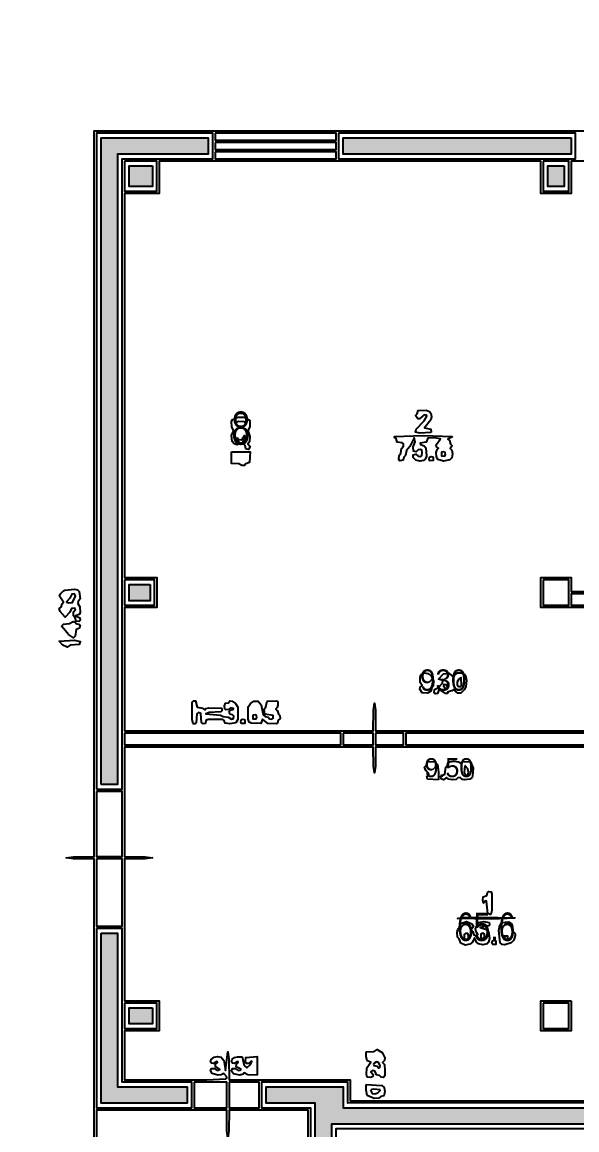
# Model space of a CAD drawing. Header units: millimetres. Extents: x 0 to 150324, y -100295 to 111760.
# Drawn here: x 21574 to 29650, y 76556 to 92684 of the extents above; entities that cross this region are included whole.
import ezdxf
from ezdxf.enums import TextEntityAlignment as Align

# ---------------------------------------------------------------- set-up
doc = ezdxf.new("R2010")
doc.units = ezdxf.units.MM
for name, color, linetype in [('A-PLAN-GRAPHICS', 7, 'Continuous'), ('A-RASTER-UNDERLAY', 8, 'Continuous'), ('A-TEXT-OCR', 3, 'Continuous'), ('A-WALLS-FILL', 9, 'Continuous'), ('A-WALLS-OUTLINE', 8, 'Continuous')]:
    doc.layers.add(name, color=color, linetype=linetype)
picture_1 = doc.add_image_def('image1.png', size_in_pixel=(2463, 3095))

msp = doc.modelspace()

# ---------------------------------------------------------------- hatches: boundary and pattern name
at = {"layer": 'A-WALLS-FILL'}
h = msp.add_hatch(color=9, dxfattribs=at)
h.paths.add_polyline_path([(50190, 13445), (50190, 13073), (49953, 13073), (49953, 13445), (50072, 13445)])
h.paths.add_polyline_path([(25840, 21302), (25840, 18220), (25603, 18220), (25603, 21302), (25722, 21302)])
h.paths.add_polyline_path([(64042, 21844), (64042, 18288), (63839, 18288), (63839, 21844), (63940, 21844)])
h.paths.add_polyline_path([(35391, 21370), (31801, 21370), (31801, 21878), (31936, 21878), (31936, 21505), (35221, 21505), (35221, 21810), (35391, 21810), (35391, 21590)])
h.paths.add_polyline_path([(57810, 21370), (54153, 21370), (54153, 21912), (54390, 21912), (54390, 21505), (57641, 21505), (57641, 21912), (57810, 21912), (57810, 21641)])
h.paths.add_polyline_path([(25840, 24181), (25840, 22487), (25603, 22487), (25603, 24181), (25722, 24181)])
h.paths.add_polyline_path([(64042, 24181), (64042, 22792), (63839, 22792), (63839, 24181), (63940, 24181)])
h.paths.add_polyline_path([(63771, 26077), (63771, 24350), (57810, 24350), (57810, 23165), (57676, 23168), (57569, 23196), (57269, 23199), (57269, 27805), (54390, 27805), (54390, 23199), (54153, 23199), (54153, 28042), (57269, 28042), (57269, 30717), (57506, 30717), (57506, 24486), (57878, 24486), (57878, 24587), (63534, 24587), (63534, 26077), (63652, 26077)])
h.paths.add_polyline_path([(25840, 26619), (26077, 26619), (26077, 24587), (31936, 24587), (31936, 23300), (31801, 23300), (31801, 24350), (25840, 24350), (25840, 25485)])
h.paths.add_polyline_path([(35323, 27838), (35323, 23300), (35086, 23300), (35086, 27601), (32241, 27601), (32241, 23300), (32139, 23300), (32139, 27838), (33731, 27838)])
h.paths.add_polyline_path([(41656, 24892), (41656, 25739), (41980, 25733), (42032, 25720), (42048, 25694), (42062, 24892), (41859, 24892)])
h.paths.add_polyline_path([(48091, 25739), (48091, 24892), (47650, 24892), (47650, 25739), (47871, 25739)])
h.paths.add_polyline_path([(36949, 25502), (36949, 25129), (35865, 25129), (35865, 25502), (36407, 25502)])
h.paths.add_polyline_path([(52900, 25129), (52900, 25502), (53786, 25499), (53959, 25477), (53980, 25403), (53983, 25129), (53442, 25129)])
h.paths.add_polyline_path([(26077, 34375), (26077, 29498), (25840, 29498), (25840, 34375), (25959, 34375)])
h.paths.add_polyline_path([(63771, 31056), (63771, 29769), (63534, 29769), (63534, 31056), (63652, 31056)])
h.paths.add_polyline_path([(32106, 30954), (32106, 30615), (26247, 30615), (26247, 30954), (29176, 30954)])
h.paths.add_polyline_path([(37050, 30954), (37050, 30615), (35797, 30615), (35797, 30954), (36424, 30954)])
h.paths.add_polyline_path([(53746, 31056), (53746, 30683), (52561, 30683), (52561, 31056), (53154, 31056)])
h.paths.add_polyline_path([(26077, 37490), (26077, 35560), (25840, 35560), (25840, 37490), (25959, 37490)])
h.paths.add_polyline_path([(63771, 37626), (63771, 36034), (63534, 36034), (63534, 37626), (63652, 37626)])
h.paths.add_polyline_path([(37016, 37050), (37016, 36678), (35865, 36678), (35865, 37050), (36441, 37050)])
h.paths.add_polyline_path([(53746, 37050), (53746, 36678), (52561, 36678), (52561, 37050), (53154, 37050)])
h.paths.add_polyline_path([(26077, 43451), (26077, 42469), (25840, 42469), (25840, 43451), (25959, 43451)])
h.paths.add_polyline_path([(63771, 43857), (63771, 42604), (63534, 42604), (63534, 43857), (63652, 43857)])
h.paths.add_polyline_path([(37016, 43011), (37016, 42672), (35865, 42672), (35865, 43011), (36441, 43011)])
h.paths.add_polyline_path([(53746, 43011), (53746, 42672), (52595, 42672), (52595, 43011), (53171, 43011)])
h.paths.add_polyline_path([(26077, 49750), (26077, 48429), (25840, 48429), (25840, 49750), (25959, 49750)])
h.paths.add_polyline_path([(37016, 49005), (37016, 48633), (35865, 48633), (35865, 49005), (36441, 49005)])
h.paths.add_polyline_path([(53746, 49005), (53746, 48633), (52595, 48633), (52595, 49005), (53171, 49005)])
h.paths.add_polyline_path([(63771, 51376), (63771, 48836), (63534, 48836), (63534, 51376), (63652, 51376)])
h.paths.add_polyline_path([(32410, 49141), (32410, 48937), (26247, 48937), (26247, 49141), (29329, 49141)])
h.paths.add_polyline_path([(26077, 52697), (26077, 51681), (25840, 51681), (25840, 52697), (25959, 52697)])
h.paths.add_polyline_path([(63534, 52764), (63537, 54342), (63545, 54655), (63566, 54816), (63568, 55169), (64956, 55169), (64956, 54932), (63771, 54932), (63771, 52764), (63652, 52764)])
h.paths.add_polyline_path([(41995, 54559), (41995, 53713), (41656, 53713), (41656, 54559), (41825, 54559)])
h.paths.add_polyline_path([(48023, 54559), (48023, 53713), (47650, 53713), (47650, 54559), (47837, 54559)])
h.paths.add_polyline_path([(37016, 54221), (35865, 54221), (35873, 54530), (35889, 54569), (35936, 54583), (37016, 54593), (37016, 54407)])
h.paths.add_polyline_path([(53746, 54593), (53746, 54221), (52595, 54221), (52595, 54593), (53171, 54593)])
h.paths.add_polyline_path([(25265, 55169), (26077, 55169), (26077, 54627), (25840, 54627), (25840, 54932), (25265, 54932), (25265, 55050)])
h.paths.add_polyline_path([(22860, 54932), (22860, 58894), (25840, 58894), (25840, 59707), (26077, 59707), (26077, 58657), (23097, 58657), (23097, 55169), (24113, 55169), (24113, 54932), (23487, 54932)])
h.paths.add_polyline_path([(63737, 59944), (63974, 59944), (63974, 58860), (66988, 58860), (66988, 54932), (66142, 54932), (66142, 55135), (66751, 55135), (66751, 58623), (63737, 58623), (63737, 59284)])
h.paths.add_polyline_path([(29159, 55440), (29159, 55338), (26247, 55338), (26247, 55440), (27703, 55440)])
h.paths.add_polyline_path([(35425, 55440), (35425, 55338), (29701, 55338), (29701, 55440), (32563, 55440)])
h.paths.add_polyline_path([(35933, 56422), (35933, 55338), (35594, 55338), (35594, 56422), (35763, 56422)])
h.paths.add_polyline_path([(35933, 57878), (35594, 57878), (35594, 76640), (26077, 76640), (26077, 74778), (25840, 74778), (25840, 76945), (25129, 76945), (25129, 77182), (26247, 77182), (26247, 76877), (35729, 76877), (35729, 76979), (35933, 76979), (35933, 76877), (40505, 76877), (40505, 76640), (35933, 76640), (35933, 67259)])
h.paths.add_polyline_path([(68512, 66853), (68851, 66853), (68851, 58454), (71696, 58454), (71696, 58318), (68851, 58318), (68851, 57980), (68758, 57988), (68749, 58081), (68512, 58081), (68512, 62467)])
h.paths.add_polyline_path([(54356, 58014), (54119, 58014), (54116, 58583), (54107, 58646), (54076, 58666), (54063, 58902), (54051, 76606), (50758, 76608), (48903, 76638), (45381, 76640), (45381, 76877), (49014, 76875), (51084, 76845), (54966, 76843), (54966, 76606), (54356, 76606), (54356, 64855), (54153, 64855), (54153, 64381), (54356, 64381), (54356, 58454), (54830, 58454), (54830, 58318), (54356, 58318), (54356, 58166)])
h.paths.add_polyline_path([(60079, 58454), (60079, 58318), (56015, 58318), (56015, 58454), (58047, 58454)])
h.paths.add_polyline_path([(63771, 58454), (63771, 58318), (60655, 58318), (60655, 58454), (62213, 58454)])
h.paths.add_polyline_path([(32512, 58488), (32512, 58386), (26247, 58386), (26247, 58488), (29379, 58488)])
h.paths.add_polyline_path([(35425, 58488), (35425, 58386), (33562, 58386), (33562, 58488), (34493, 58488)])
h.paths.add_polyline_path([(26077, 65634), (26077, 63195), (25840, 63195), (25840, 65634), (25959, 65634)])
h.paths.add_polyline_path([(63974, 64855), (63974, 63432), (63737, 63432), (63737, 64855), (63856, 64855)])
h.paths.add_polyline_path([(45381, 65871), (45381, 65634), (42672, 65634), (42672, 65871), (44027, 65871)])
h.paths.add_polyline_path([(63974, 66480), (63974, 65938), (63737, 65938), (63737, 66480), (63856, 66480)])
h.paths.add_polyline_path([(71188, 76437), (71188, 66074), (71086, 66074), (71086, 76437), (71137, 76437)])
h.paths.add_polyline_path([(26077, 71323), (26077, 69122), (25840, 69122), (25840, 71323), (25959, 71323)])
h.paths.add_polyline_path([(63974, 71730), (63974, 69935), (63737, 69935), (63737, 71730), (63856, 71730)])
h.paths.add_polyline_path([(56151, 76843), (63974, 76843), (63974, 75218), (63737, 75218), (63737, 76606), (56151, 76606), (56151, 76725)])
h.paths.add_polyline_path([(42266, 76132), (42266, 76471), (42425, 76468), (42467, 76454), (42490, 76422), (42503, 76132), (42384, 76132)])
h.paths.add_polyline_path([(47549, 76471), (47549, 76132), (47312, 76132), (47312, 76471), (47430, 76471)])
h.paths.add_polyline_path([(74337, 76843), (74337, 76606), (70477, 76606), (70477, 76843), (72407, 76843)])
h.paths.add_polyline_path([(41758, 86631), (41995, 86631), (41995, 76877), (44196, 76877), (44196, 76640), (41656, 76640), (41656, 76877), (41758, 76877), (41758, 81754)])
h.paths.add_polyline_path([(22725, 79417), (22962, 79417), (22962, 77182), (23978, 77182), (23978, 76945), (22725, 76945), (22725, 78181)])
h.paths.add_polyline_path([(23470, 78334), (23470, 78097), (23131, 78097), (23131, 78334), (23300, 78334)])
h.paths.add_polyline_path([(41588, 78334), (41588, 78097), (41283, 78097), (41283, 78334), (41436, 78334)])
h.paths.add_polyline_path([(22725, 81585), (22725, 91000), (24282, 91000), (24282, 90763), (22962, 90763), (22962, 81585), (22843, 81585)])
h.paths.add_polyline_path([(51545, 84836), (51545, 81957), (51308, 81957), (51308, 84836), (51427, 84836)])
h.paths.add_polyline_path([(19643, 84159), (19643, 82431), (19507, 82431), (19507, 84159), (19575, 84159)])
h.paths.add_polyline_path([(23436, 84497), (23436, 84260), (23131, 84260), (23131, 84497), (23283, 84497)])
h.paths.add_polyline_path([(41588, 84497), (41588, 84260), (41283, 84260), (41283, 84497), (41436, 84497)])
h.paths.add_polyline_path([(51139, 84497), (51139, 84260), (50834, 84260), (50834, 84497), (50986, 84497)])
h.paths.add_polyline_path([(35120, 91000), (41995, 91000), (41995, 88629), (41758, 88629), (41758, 90763), (35120, 90763), (35120, 90881)])
h.paths.add_polyline_path([(23470, 90593), (23470, 90289), (23131, 90289), (23131, 90593), (23300, 90593)])
h.paths.add_polyline_path([(29464, 90593), (29464, 90289), (29227, 90289), (29227, 90593), (29345, 90593)])
h.paths.add_polyline_path([(35458, 90593), (35458, 90289), (35255, 90289), (35255, 90593), (35357, 90593)])
h.paths.add_polyline_path([(38473, 90593), (38473, 90289), (38235, 90289), (38235, 90593), (38354, 90593)])
h.paths.add_polyline_path([(41588, 90593), (41588, 90289), (41250, 90289), (41250, 90593), (41419, 90593)])
h.paths.add_polyline_path([(19643, 91000), (19643, 90763), (15917, 90763), (15917, 91000), (17780, 91000)])
h.paths.add_polyline_path([(29566, 91000), (29566, 90763), (26247, 90763), (26247, 91000), (27906, 91000)])
h.paths.add_polyline_path([(33155, 91000), (33155, 90763), (31530, 90763), (31530, 91000), (32343, 91000)])
h.paths.add_polyline_path([(37863, 99941), (37863, 99703), (34578, 99703), (34578, 99941), (36220, 99941)])

# ---------------------------------------------------------------- linework, layer by layer
at = {"layer": 'A-PLAN-GRAPHICS'}
for points in [[(22623, 75218), (22623, 80501), (22321, 80503), (22217, 80518), (22321, 80533), (22623, 80535), (22623, 85818), (22623, 91101), (42096, 91101), (42096, 89814), (44060, 89813), (44704, 89797), (44060, 89782), (42096, 89781), (42096, 76979), (44772, 76979), (44773, 77255), (44789, 77351), (44804, 77255), (44806, 76979), (48966, 76976), (51276, 76947), (55541, 76945)], [(32343, 90661), (29566, 90661), (29566, 90187), (29125, 90187), (29125, 90661), (23571, 90661), (23571, 90187), (23063, 90187), (23063, 84599), (23537, 84599), (23537, 84159), (23063, 84159), (23063, 82364), (26687, 82364), (26689, 82666), (26704, 82770), (26719, 82666), (26721, 82364), (32343, 82364)], [(32343, 84159), (29125, 84159), (29125, 84599), (29566, 84599), (29566, 84396), (32343, 84396)], [(32546, 82127), (26721, 82127), (26719, 81850), (26704, 81754), (26689, 81850), (26687, 82127), (23063, 82127), (23063, 80535), (23365, 80533), (23470, 80518), (23365, 80503), (23063, 80501), (23063, 78435), (23571, 78435), (23571, 77995), (23063, 77995), (23063, 77284), (24263, 77285), (24540, 77298), (24553, 77310), (24548, 77334), (24508, 77378), (24473, 77359), (24423, 77352), (24340, 77376), (24317, 77418), (24331, 77448), (24370, 77450), (24412, 77419), (24452, 77436), (24387, 77475), (24389, 77513), (24416, 77535), (24409, 77550), (24358, 77521), (24330, 77526), (24316, 77547), (24327, 77582), (24371, 77614), (24418, 77622), (24472, 77613), (24511, 77564), (24536, 77419), (24570, 77690), (24585, 77586), (24587, 77284), (26348, 77284), (26348, 76979), (31902, 76979)], [(33367, 76947), (26314, 76945), (26314, 77250), (25061, 77250), (25061, 76877), (25773, 76877), (25773, 74710)], [(26145, 74710), (26145, 76573), (35526, 76573), (35526, 57810)]]:
    msp.add_lwpolyline(points, dxfattribs=at)
for points in [[(22657, 81517), (23029, 81517), (23029, 90695), (24350, 90695), (24350, 91067), (22657, 91067), (22657, 86292)], [(24384, 91067), (24384, 90966), (26145, 90966), (26145, 91067), (25265, 91067)], [(26179, 91067), (26179, 90695), (29633, 90695), (29633, 91067), (27906, 91067)], [(24384, 90932), (24384, 90830), (26145, 90830), (26145, 90932), (25265, 90932)], [(23063, 90661), (23063, 90221), (23537, 90221), (23537, 90661), (23300, 90661)], [(24384, 90797), (24384, 90695), (26145, 90695), (26145, 90797), (25265, 90797)], [(32546, 90661), (32377, 90661), (32377, 84362), (29566, 84362), (29566, 84193), (32377, 84193), (32377, 82330), (27161, 82330), (27161, 82161), (32512, 82161), (32512, 84193), (34409, 84193), (34409, 84362), (32546, 84362), (32546, 87511)], [(29159, 90661), (29159, 90221), (29532, 90221), (29532, 90661), (29345, 90661)], [(27523, 86707), (27366, 86699), (27300, 86714), (27313, 86757), (27425, 86880), (27465, 86946), (27460, 86964), (27428, 86968), (27357, 86910), (27337, 86908), (27299, 86955), (27324, 86980), (27339, 87028), (27456, 87034), (27505, 87014), (27524, 86990), (27534, 86935), (27526, 86893), (27432, 86777), (27523, 86759), (27528, 86712)], [(24709, 86931), (24804, 86931), (24888, 86882), (24889, 86794), (24858, 86738), (24891, 86652), (24883, 86575), (24858, 86546), (24893, 86503), (24869, 86463), (24833, 86470), (24819, 86519), (24792, 86548), (24794, 86583), (24823, 86620), (24810, 86664), (24769, 86600), (24730, 86602), (24708, 86629), (24693, 86622), (24722, 86572), (24705, 86531), (24659, 86542), (24632, 86579), (24623, 86672), (24655, 86733), (24626, 86786), (24623, 86874), (24635, 86898), (24679, 86907), (24702, 86929)], [(24689, 86826), (24708, 86804), (24796, 86802), (24820, 86814), (24824, 86842), (24805, 86864), (24728, 86867), (24696, 86858), (24689, 86834)], [(27838, 86648), (27771, 86614), (27798, 86591), (27811, 86539), (27837, 86515), (27806, 86478), (27831, 86450), (27838, 86399), (27829, 86342), (27803, 86309), (27708, 86293), (27626, 86316), (27606, 86360), (27602, 86418), (27615, 86462), (27635, 86479), (27608, 86501), (27603, 86530), (27666, 86615), (27567, 86631), (27483, 86625), (27455, 86570), (27367, 86552), (27372, 86534), (27427, 86517), (27453, 86484), (27462, 86366), (27442, 86320), (27418, 86302), (27364, 86292), (27304, 86306), (27268, 86343), (27269, 86383), (27307, 86393), (27340, 86365), (27378, 86361), (27394, 86376), (27398, 86422), (27391, 86451), (27372, 86461), (27340, 86457), (27312, 86430), (27270, 86438), (27265, 86502), (27296, 86572), (27280, 86631), (27219, 86505), (27171, 86448), (27156, 86374), (27132, 86350), (27122, 86304), (27074, 86296), (27060, 86323), (27063, 86373), (27088, 86409), (27097, 86475), (27124, 86509), (27126, 86543), (27105, 86561), (27036, 86570), (27021, 86621), (26995, 86638), (26996, 86651), (27415, 86665), (27834, 86651)], [(24621, 86428), (24892, 86428), (24886, 86273), (24831, 86251), (24810, 86228), (24770, 86228), (24729, 86255), (24621, 86258), (24621, 86343)], [(27559, 86352), (27559, 86301), (27512, 86298), (27500, 86320), (27505, 86348), (27527, 86360), (27555, 86355)], [(27678, 86419), (27678, 86368), (27725, 86365), (27736, 86387), (27731, 86416), (27709, 86427), (27681, 86422)], [(23063, 84565), (23063, 84193), (23503, 84193), (23503, 84565), (23283, 84565)], [(29159, 84565), (29159, 84193), (29532, 84193), (29532, 84565), (29345, 84565)], [(22196, 84413), (22335, 84430), (22380, 84417), (22403, 84395), (22418, 84286), (22391, 84250), (22386, 84221), (22415, 84173), (22418, 84085), (22406, 84061), (22352, 84040), (22414, 84011), (22418, 83977), (22403, 83959), (22360, 83964), (22347, 84013), (22321, 84040), (22323, 84097), (22351, 84133), (22343, 84153), (22291, 84148), (22267, 84094), (22200, 84022), (22127, 84103), (22115, 84146), (22142, 84165), (22155, 84216), (22178, 84241), (22117, 84327), (22132, 84360), (22174, 84402)], [(22219, 84239), (22251, 84227), (22308, 84233), (22352, 84328), (22335, 84359), (22297, 84357), (22270, 84297), (22219, 84244)], [(22150, 83895), (22174, 83918), (22264, 83927), (22318, 83955), (22345, 83949), (22362, 83927), (22408, 83916), (22418, 83900), (22411, 83862), (22358, 83841), (22347, 83743), (22322, 83720), (22247, 83769), (22154, 83881)], [(22419, 83659), (22405, 83623), (22275, 83612), (22227, 83584), (22165, 83614), (22115, 83673), (22337, 83684), (22417, 83666)], [(27431, 83208), (27479, 83202), (27523, 83173), (27564, 83098), (27558, 83014), (27537, 82996), (27522, 82945), (27476, 82912), (27400, 82918), (27365, 82971), (27370, 83000), (27398, 83024), (27368, 83067), (27369, 83143), (27380, 83175), (27409, 83201)], [(28029, 83171), (28044, 83098), (28033, 83012), (28014, 82965), (27961, 82915), (27919, 82913), (27853, 82968), (27828, 82946), (27777, 82933), (27764, 82909), (27738, 82907), (27648, 82973), (27623, 82911), (27595, 82906), (27573, 82918), (27578, 82967), (27637, 82997), (27693, 83059), (27697, 83099), (27638, 83120), (27708, 83193), (27785, 83205), (27859, 83143), (27875, 83188), (27912, 83209), (27969, 83209), (28017, 83186)], [(27962, 83140), (27930, 83118), (27908, 83078), (27908, 83035), (27929, 83009), (27954, 83009), (27970, 83027), (27966, 83138)], [(27704, 83029), (27732, 82986), (27753, 82974), (27766, 82982), (27762, 83033), (27707, 83033)], [(24054, 82790), (24071, 82804), (24098, 82800), (24121, 82711), (24200, 82696), (24232, 82669), (24250, 82689), (24292, 82699), (24475, 82694), (24485, 82660), (24467, 82640), (24296, 82631), (24250, 82615), (24463, 82594), (24501, 82572), (24572, 82562), (24621, 82533), (24650, 82545), (24654, 82579), (24638, 82598), (24596, 82609), (24589, 82647), (24604, 82665), (24648, 82675), (24653, 82691), (24610, 82702), (24577, 82674), (24540, 82670), (24524, 82684), (24520, 82730), (24534, 82767), (24577, 82775), (24600, 82803), (24630, 82798), (24681, 82762), (24715, 82709), (24715, 82529), (24686, 82482), (24597, 82465), (24528, 82475), (24517, 82515), (24498, 82528), (24283, 82530), (24254, 82520), (24240, 82474), (24207, 82466), (24184, 82488), (24175, 82620), (24139, 82634), (24117, 82612), (24107, 82480), (24094, 82467), (24064, 82468), (24047, 82528), (24050, 82779)], [(24870, 82721), (24900, 82762), (24947, 82796), (25010, 82798), (25052, 82746), (25082, 82599), (25111, 82572), (25155, 82562), (25173, 82538), (25209, 82534), (25228, 82550), (25227, 82587), (25105, 82608), (25098, 82682), (25124, 82717), (25140, 82797), (25279, 82800), (25296, 82786), (25297, 82739), (25287, 82705), (25265, 82685), (25292, 82659), (25305, 82607), (25327, 82591), (25329, 82547), (25303, 82523), (25294, 82479), (25276, 82469), (25149, 82473), (25075, 82533), (25047, 82471), (24907, 82476), (24879, 82491), (24864, 82537), (24866, 82710)], [(24934, 82592), (24934, 82542), (24981, 82538), (24993, 82560), (24988, 82589), (24966, 82600), (24938, 82595)], [(24816, 82525), (24816, 82474), (24769, 82471), (24757, 82493), (24762, 82521), (24784, 82533), (24812, 82528)], [(23063, 82330), (23063, 82161), (26213, 82161), (26213, 82330), (24638, 82330)], [(26247, 82330), (26247, 82161), (26687, 82161), (26687, 82330), (26467, 82330)], [(26721, 82330), (26721, 82161), (27127, 82161), (27127, 82330), (26924, 82330)], [(27635, 81653), (27475, 81662), (27468, 81701), (27495, 81735), (27450, 81789), (27432, 81834), (27461, 81866), (27478, 81917), (27589, 81914), (27622, 81876), (27635, 81764)], [(28127, 81688), (28093, 81663), (28017, 81653), (27986, 81658), (27951, 81686), (27916, 81681), (27892, 81658), (27839, 81653), (27783, 81661), (27754, 81686), (27710, 81652), (27675, 81667), (27672, 81704), (27730, 81733), (27742, 81836), (27766, 81866), (27775, 81910), (27854, 81923), (27926, 81915), (27957, 81890), (27973, 81909), (28011, 81921), (28102, 81914), (28142, 81822), (28133, 81706)], [(28017, 81856), (28009, 81759), (28027, 81722), (28064, 81726), (28075, 81764), (28062, 81813), (28025, 81854)], [(22657, 81483), (22657, 80535), (23029, 80535), (23029, 81483), (22843, 81483)], [(22657, 80501), (22657, 79519), (23029, 79519), (23029, 80501), (22843, 80501)], [(28389, 79689), (28352, 79705), (28335, 79886), (28319, 79888), (28293, 79858), (28279, 79900), (28286, 79949), (28338, 79968), (28349, 80010), (28368, 80026), (28402, 80020), (28411, 79985), (28413, 79751), (28396, 79691)], [(28376, 79573), (28380, 79545), (28368, 79525), (28245, 79502), (28336, 79475), (28366, 79443), (28379, 79343), (28365, 79289), (28345, 79266), (28279, 79248), (28218, 79262), (28188, 79288), (28160, 79350), (28129, 79287), (28093, 79261), (28022, 79247), (27961, 79273), (27937, 79339), (27913, 79363), (27906, 79428), (27915, 79477), (27935, 79493), (27945, 79536), (27969, 79565), (28042, 79587), (28121, 79556), (28146, 79514), (28110, 79466), (28137, 79442), (28149, 79395), (28177, 79383), (28210, 79398), (28184, 79440), (28177, 79484), (28220, 79577), (28296, 79587), (28372, 79577)], [(28753, 79637), (28407, 79621), (27911, 79634), (27977, 79648), (28252, 79654), (28748, 79641)], [(28559, 79576), (28655, 79583), (28694, 79560), (28710, 79534), (28724, 79435), (28750, 79408), (28753, 79384), (28733, 79319), (28696, 79277), (28600, 79248), (28564, 79255), (28533, 79279), (28516, 79456), (28528, 79536), (28546, 79567)], [(22657, 79485), (22657, 76877), (24045, 76877), (24045, 77250), (23029, 77250), (23029, 79485), (22843, 79485)], [(28028, 79317), (28055, 79317), (28071, 79332), (28074, 79387), (28061, 79414), (28028, 79416), (28012, 79401), (28009, 79346), (28023, 79319)], [(28253, 79319), (28305, 79362), (28305, 79407), (28279, 79417), (28252, 79407), (28250, 79322)], [(28585, 79371), (28612, 79328), (28633, 79317), (28647, 79324), (28643, 79375), (28587, 79375)], [(28473, 79307), (28473, 79256), (28426, 79253), (28414, 79275), (28420, 79304), (28442, 79315), (28470, 79310)], [(23063, 78401), (23063, 78029), (23537, 78029), (23537, 78401), (23300, 78401)], [(29566, 78435), (29566, 77995), (29125, 77995), (29125, 78435), (29345, 78435)], [(29159, 78401), (29159, 78029), (29532, 78029), (29532, 78401), (29345, 78401)], [(24994, 77351), (24858, 77355), (24807, 77385), (24791, 77365), (24745, 77353), (24653, 77369), (24624, 77409), (24636, 77449), (24675, 77450), (24717, 77419), (24747, 77424), (24756, 77439), (24692, 77475), (24694, 77513), (24721, 77535), (24713, 77550), (24663, 77521), (24635, 77526), (24621, 77547), (24632, 77583), (24664, 77609), (24711, 77621), (24776, 77618), (24805, 77494), (24846, 77459), (24899, 77509), (24918, 77549), (24906, 77554), (24872, 77523), (24839, 77524), (24825, 77551), (24830, 77611), (24994, 77622), (24994, 77487)], [(26585, 77690), (26701, 77695), (26742, 77724), (26815, 77682), (26855, 77605), (26851, 77564), (26822, 77538), (26848, 77505), (26856, 77418), (26853, 77344), (26837, 77319), (26802, 77321), (26779, 77346), (26733, 77357), (26715, 77407), (26687, 77419), (26653, 77399), (26686, 77362), (26680, 77332), (26650, 77319), (26597, 77323), (26586, 77360), (26590, 77457), (26653, 77541), (26595, 77562), (26585, 77622)], [(26691, 77514), (26695, 77492), (26745, 77482), (26766, 77454), (26784, 77461), (26787, 77493), (26761, 77535), (26731, 77545), (26696, 77521)], [(24079, 77250), (24079, 76877), (24553, 76877), (24553, 77250), (24316, 77250)], [(24587, 77250), (24587, 76877), (25027, 76877), (25027, 77250), (24807, 77250)], [(26585, 77216), (26809, 77203), (26846, 77170), (26856, 77107), (26842, 77050), (26798, 77042), (26769, 77018), (26699, 77014), (26595, 77055), (26585, 77131)], [(26786, 77136), (26692, 77147), (26666, 77142), (26653, 77122), (26670, 77087), (26709, 77080), (26752, 77095), (26785, 77130)], [(22657, 75658), (25739, 75658), (25739, 76843), (24587, 76843), (24585, 76542), (24570, 76437), (24555, 76542), (24553, 76843), (22657, 76843), (22657, 76251)]]:
    msp.add_lwpolyline(points, close=True, dxfattribs=at)
at = {"layer": 'A-WALLS-OUTLINE', "color": 8}
for points in [[(22725, 81585), (22725, 91000), (24282, 91000), (24282, 90763), (22962, 90763), (22962, 81585), (22843, 81585)], [(29566, 91000), (29566, 90763), (26247, 90763), (26247, 91000), (27906, 91000)], [(23470, 90593), (23470, 90289), (23131, 90289), (23131, 90593), (23300, 90593)], [(29464, 90593), (29464, 90289), (29227, 90289), (29227, 90593), (29345, 90593)], [(23436, 84497), (23436, 84260), (23131, 84260), (23131, 84497), (23283, 84497)], [(22725, 79417), (22962, 79417), (22962, 77182), (23978, 77182), (23978, 76945), (22725, 76945), (22725, 78181)], [(23470, 78334), (23470, 78097), (23131, 78097), (23131, 78334), (23300, 78334)], [(35933, 57878), (35594, 57878), (35594, 76640), (26077, 76640), (26077, 74778), (25840, 74778), (25840, 76945), (25129, 76945), (25129, 77182), (26247, 77182), (26247, 76877), (35729, 76877), (35729, 76979), (35933, 76979), (35933, 76877), (40505, 76877), (40505, 76640), (35933, 76640), (35933, 67259)]]:
    msp.add_lwpolyline(points, close=True, dxfattribs=at)

# ---------------------------------------------------------------- texts
at = {"layer": 'A-TEXT-OCR'}
for s, height, p, p2 in [('8', 484, (24623, 86531), (24893, 86531)), ('930', 310.9, (27365, 82949), (28044, 82949)), ('9.50', 277, (27432, 81691), (28142, 81691)), ('65.6', 415, (27906, 79305), (28753, 79305))]:
    msp.add_text(s, height=height, dxfattribs=at).set_placement(p, p2, align=Align.FIT)

# ---------------------------------------------------------------- pictures from other files: only their frames are drawn
at = {"layer": 'A-RASTER-UNDERLAY'}
image = msp.add_image(picture_1, insert=(2946, 3488), size_in_units=(83414, 104817), dxfattribs=at)
image.dxf.flags = 9

doc.saveas('drawing.dxf')
